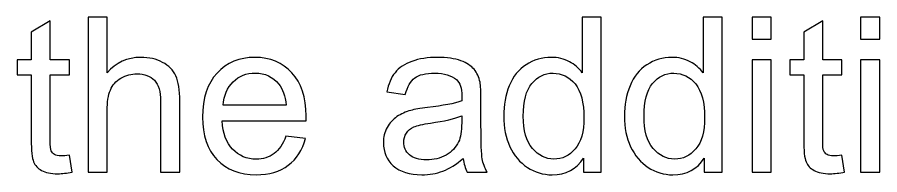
# Model space of a CAD drawing. Header units: centimetres. Extents: x -24.8 to 34.2, y -10 to 25.5.
# Drawn here: x 24.91 to 28.274, y 10.656 to 11.272 of the extents above; entities that cross this region are included whole.
import ezdxf

# ---------------------------------------------------------------- set-up
doc = ezdxf.new("R2010")
doc.units = ezdxf.units.CM
doc.header["$MEASUREMENT"] = 0
doc.layers.add('Layer 1', color=7, linetype='Continuous')

msp = doc.modelspace()

# ---------------------------------------------------------------- linework, layer by layer
at = {"layer": 'Layer 1', "color": 250}
for points, knots in [([(25.18664, 10.66635), (25.18664, 10.66635), (25.18664, 11.27242), (25.18664, 11.27242), (25.18664, 11.27242), (25.18664, 11.27242), (25.261, 11.27242), (25.261, 11.27242), (25.261, 11.27242), (25.261, 11.27242), (25.261, 11.05497), (25.261, 11.05497), (25.261, 11.05497), (25.29572, 11.09518), (25.3396, 11.11536), (25.39252, 11.11536), (25.39252, 11.11536), (25.42497, 11.11536), (25.4532, 11.10887), (25.47719, 11.09603), (25.47719, 11.09603), (25.50117, 11.08333), (25.51839, 11.06555), (25.52869, 11.04297), (25.52869, 11.04297), (25.53899, 11.0204), (25.54421, 10.98752), (25.54421, 10.94462), (25.54421, 10.94462), (25.54421, 10.94462), (25.54421, 10.66635), (25.54421, 10.66635), (25.54421, 10.66635), (25.54421, 10.66635), (25.46971, 10.66635), (25.46971, 10.66635), (25.46971, 10.66635), (25.46971, 10.66635), (25.46971, 10.94462), (25.46971, 10.94462), (25.46971, 10.94462), (25.46971, 10.98173), (25.46166, 11.00882), (25.44558, 11.02576), (25.44558, 11.02576), (25.42949, 11.04269), (25.40663, 11.0513), (25.37714, 11.0513), (25.37714, 11.0513), (25.35512, 11.0513), (25.33438, 11.04551), (25.31491, 11.03408), (25.31491, 11.03408), (25.29544, 11.02265), (25.28161, 11.00713), (25.27342, 10.98752), (25.27342, 10.98752), (25.2651, 10.96804), (25.261, 10.94095), (25.261, 10.90652), (25.261, 10.90652), (25.261, 10.90652), (25.261, 10.66635), (25.261, 10.66635), (25.261, 10.66635), (25.261, 10.66635), (25.18664, 10.66635), (25.18664, 10.66635)], [0, 0, 0, 0, 0.0588235, 0.0588235, 0.0588235, 0.0588235, 0.1176471, 0.1176471, 0.1176471, 0.1176471, 0.1764706, 0.1764706, 0.1764706, 0.1764706, 0.2352941, 0.2352941, 0.2352941, 0.2352941, 0.2941176, 0.2941176, 0.2941176, 0.2941176, 0.3529412, 0.3529412, 0.3529412, 0.3529412, 0.4117647, 0.4117647, 0.4117647, 0.4117647, 0.4705882, 0.4705882, 0.4705882, 0.4705882, 0.5294118, 0.5294118, 0.5294118, 0.5294118, 0.5882353, 0.5882353, 0.5882353, 0.5882353, 0.6470588, 0.6470588, 0.6470588, 0.6470588, 0.7058824, 0.7058824, 0.7058824, 0.7058824, 0.7647059, 0.7647059, 0.7647059, 0.7647059, 0.8235294, 0.8235294, 0.8235294, 0.8235294, 0.8823529, 0.8823529, 0.8823529, 0.8823529, 0.9411765, 0.9411765, 0.9411765, 0.9411765, 1, 1, 1, 1]), ([(27.11927, 10.66635), (27.11927, 10.66635), (27.11927, 10.72181), (27.11927, 10.72181), (27.11927, 10.72181), (27.09147, 10.6782), (27.05055, 10.65647), (26.9965, 10.65647), (26.9965, 10.65647), (26.96151, 10.65647), (26.92934, 10.66607), (26.89998, 10.6854), (26.89998, 10.6854), (26.87063, 10.70459), (26.84792, 10.73154), (26.83169, 10.76626), (26.83169, 10.76626), (26.8156, 10.80083), (26.80756, 10.84048), (26.80756, 10.88549), (26.80756, 10.88549), (26.80756, 10.92924), (26.8149, 10.96903), (26.82943, 11.00473), (26.82943, 11.00473), (26.84411, 11.04043), (26.86598, 11.06781), (26.89519, 11.08672), (26.89519, 11.08672), (26.9244, 11.10577), (26.95713, 11.11536), (26.99326, 11.11536), (26.99326, 11.11536), (27.01965, 11.11536), (27.04321, 11.10972), (27.06381, 11.09857), (27.06381, 11.09857), (27.08456, 11.08742), (27.10135, 11.07289), (27.11433, 11.05497), (27.11433, 11.05497), (27.11433, 11.05497), (27.11433, 11.27242), (27.11433, 11.27242), (27.11433, 11.27242), (27.11433, 11.27242), (27.18827, 11.27242), (27.18827, 11.27242), (27.18827, 11.27242), (27.18827, 11.27242), (27.18827, 10.66635), (27.18827, 10.66635), (27.18827, 10.66635), (27.18827, 10.66635), (27.11927, 10.66635), (27.11927, 10.66635)], [0, 0, 0, 0, 0.0714286, 0.0714286, 0.0714286, 0.0714286, 0.1428571, 0.1428571, 0.1428571, 0.1428571, 0.2142857, 0.2142857, 0.2142857, 0.2142857, 0.2857143, 0.2857143, 0.2857143, 0.2857143, 0.3571429, 0.3571429, 0.3571429, 0.3571429, 0.4285714, 0.4285714, 0.4285714, 0.4285714, 0.5, 0.5, 0.5, 0.5, 0.5714286, 0.5714286, 0.5714286, 0.5714286, 0.6428571, 0.6428571, 0.6428571, 0.6428571, 0.7142857, 0.7142857, 0.7142857, 0.7142857, 0.7857143, 0.7857143, 0.7857143, 0.7857143, 0.8571429, 0.8571429, 0.8571429, 0.8571429, 0.9285714, 0.9285714, 0.9285714, 0.9285714, 1, 1, 1, 1]), ([(27.59015, 10.66635), (27.59015, 10.66635), (27.59015, 10.72181), (27.59015, 10.72181), (27.59015, 10.72181), (27.56235, 10.6782), (27.52143, 10.65647), (27.46738, 10.65647), (27.46738, 10.65647), (27.43239, 10.65647), (27.40022, 10.66607), (27.37086, 10.6854), (27.37086, 10.6854), (27.34151, 10.70459), (27.3188, 10.73154), (27.30257, 10.76626), (27.30257, 10.76626), (27.28648, 10.80083), (27.27844, 10.84048), (27.27844, 10.88549), (27.27844, 10.88549), (27.27844, 10.92924), (27.28578, 10.96903), (27.30031, 11.00473), (27.30031, 11.00473), (27.31499, 11.04043), (27.33686, 11.06781), (27.36607, 11.08672), (27.36607, 11.08672), (27.39528, 11.10577), (27.42801, 11.11536), (27.46414, 11.11536), (27.46414, 11.11536), (27.49053, 11.11536), (27.51409, 11.10972), (27.53469, 11.09857), (27.53469, 11.09857), (27.55544, 11.08742), (27.57223, 11.07289), (27.58521, 11.05497), (27.58521, 11.05497), (27.58521, 11.05497), (27.58521, 11.27242), (27.58521, 11.27242), (27.58521, 11.27242), (27.58521, 11.27242), (27.65915, 11.27242), (27.65915, 11.27242), (27.65915, 11.27242), (27.65915, 11.27242), (27.65915, 10.66635), (27.65915, 10.66635), (27.65915, 10.66635), (27.65915, 10.66635), (27.59015, 10.66635), (27.59015, 10.66635)], [0, 0, 0, 0, 0.0714286, 0.0714286, 0.0714286, 0.0714286, 0.1428571, 0.1428571, 0.1428571, 0.1428571, 0.2142857, 0.2142857, 0.2142857, 0.2142857, 0.2857143, 0.2857143, 0.2857143, 0.2857143, 0.3571429, 0.3571429, 0.3571429, 0.3571429, 0.4285714, 0.4285714, 0.4285714, 0.4285714, 0.5, 0.5, 0.5, 0.5, 0.5714286, 0.5714286, 0.5714286, 0.5714286, 0.6428571, 0.6428571, 0.6428571, 0.6428571, 0.7142857, 0.7142857, 0.7142857, 0.7142857, 0.7857143, 0.7857143, 0.7857143, 0.7857143, 0.8571429, 0.8571429, 0.8571429, 0.8571429, 0.9285714, 0.9285714, 0.9285714, 0.9285714, 1, 1, 1, 1]), ([(27.77655, 11.18676), (27.77655, 11.18676), (27.77655, 11.27242), (27.77655, 11.27242), (27.77655, 11.27242), (27.77655, 11.27242), (27.85106, 11.27242), (27.85106, 11.27242), (27.85106, 11.27242), (27.85106, 11.27242), (27.85106, 11.18676), (27.85106, 11.18676), (27.85106, 11.18676), (27.85106, 11.18676), (27.77655, 11.18676), (27.77655, 11.18676)], [0, 0, 0, 0, 0.25, 0.25, 0.25, 0.25, 0.5, 0.5, 0.5, 0.5, 0.75, 0.75, 0.75, 0.75, 1, 1, 1, 1]), ([(28.19988, 11.18676), (28.19988, 11.18676), (28.19988, 11.27242), (28.19988, 11.27242), (28.19988, 11.27242), (28.19988, 11.27242), (28.27439, 11.27242), (28.27439, 11.27242), (28.27439, 11.27242), (28.27439, 11.27242), (28.27439, 11.18676), (28.27439, 11.18676), (28.27439, 11.18676), (28.27439, 11.18676), (28.19988, 11.18676), (28.19988, 11.18676)], [0, 0, 0, 0, 0.25, 0.25, 0.25, 0.25, 0.5, 0.5, 0.5, 0.5, 0.75, 0.75, 0.75, 0.75, 1, 1, 1, 1]), ([(25.11383, 10.73295), (25.11383, 10.73295), (25.12455, 10.6672), (25.12455, 10.6672), (25.12455, 10.6672), (25.10367, 10.66282), (25.0849, 10.66056), (25.06839, 10.66056), (25.06839, 10.66056), (25.0413, 10.66056), (25.02041, 10.6648), (25.00545, 10.67341), (25.00545, 10.67341), (24.99064, 10.68187), (24.9802, 10.69316), (24.97413, 10.70713), (24.97413, 10.70713), (24.96806, 10.72096), (24.96496, 10.75031), (24.96496, 10.7949), (24.96496, 10.7949), (24.96496, 10.7949), (24.96496, 11.04749), (24.96496, 11.04749), (24.96496, 11.04749), (24.96496, 11.04749), (24.91035, 11.04749), (24.91035, 11.04749), (24.91035, 11.04749), (24.91035, 11.04749), (24.91035, 11.10534), (24.91035, 11.10534), (24.91035, 11.10534), (24.91035, 11.10534), (24.96496, 11.10534), (24.96496, 11.10534), (24.96496, 11.10534), (24.96496, 11.10534), (24.96496, 11.21414), (24.96496, 11.21414), (24.96496, 11.21414), (24.96496, 11.21414), (25.03904, 11.25873), (25.03904, 11.25873), (25.03904, 11.25873), (25.03904, 11.25873), (25.03904, 11.10534), (25.03904, 11.10534), (25.03904, 11.10534), (25.03904, 11.10534), (25.11383, 11.10534), (25.11383, 11.10534), (25.11383, 11.10534), (25.11383, 11.10534), (25.11383, 11.04749), (25.11383, 11.04749), (25.11383, 11.04749), (25.11383, 11.04749), (25.03904, 11.04749), (25.03904, 11.04749), (25.03904, 11.04749), (25.03904, 11.04749), (25.03904, 10.79081), (25.03904, 10.79081), (25.03904, 10.79081), (25.03904, 10.7695), (25.04031, 10.75595), (25.04285, 10.74989), (25.04285, 10.74989), (25.04553, 10.74382), (25.04976, 10.73902), (25.05569, 10.73535), (25.05569, 10.73535), (25.06162, 10.73183), (25.07008, 10.72999), (25.08109, 10.72999), (25.08109, 10.72999), (25.08942, 10.72999), (25.10028, 10.73098), (25.11383, 10.73295)], [0, 0, 0, 0, 0.05, 0.05, 0.05, 0.05, 0.1, 0.1, 0.1, 0.1, 0.15, 0.15, 0.15, 0.15, 0.2, 0.2, 0.2, 0.2, 0.25, 0.25, 0.25, 0.25, 0.3, 0.3, 0.3, 0.3, 0.35, 0.35, 0.35, 0.35, 0.4, 0.4, 0.4, 0.4, 0.45, 0.45, 0.45, 0.45, 0.5, 0.5, 0.5, 0.5, 0.55, 0.55, 0.55, 0.55, 0.6, 0.6, 0.6, 0.6, 0.65, 0.65, 0.65, 0.65, 0.7, 0.7, 0.7, 0.7, 0.75, 0.75, 0.75, 0.75, 0.8, 0.8, 0.8, 0.8, 0.85, 0.85, 0.85, 0.85, 0.9, 0.9, 0.9, 0.9, 0.95, 0.95, 0.95, 0.95, 1, 1, 1, 1]), ([(28.12679, 10.73295), (28.12679, 10.73295), (28.13751, 10.6672), (28.13751, 10.6672), (28.13751, 10.6672), (28.11663, 10.66282), (28.09786, 10.66056), (28.08135, 10.66056), (28.08135, 10.66056), (28.05426, 10.66056), (28.03337, 10.6648), (28.01841, 10.67341), (28.01841, 10.67341), (28.0036, 10.68187), (27.99316, 10.69316), (27.98709, 10.70713), (27.98709, 10.70713), (27.98102, 10.72096), (27.97792, 10.75031), (27.97792, 10.7949), (27.97792, 10.7949), (27.97792, 10.7949), (27.97792, 11.04749), (27.97792, 11.04749), (27.97792, 11.04749), (27.97792, 11.04749), (27.92331, 11.04749), (27.92331, 11.04749), (27.92331, 11.04749), (27.92331, 11.04749), (27.92331, 11.10534), (27.92331, 11.10534), (27.92331, 11.10534), (27.92331, 11.10534), (27.97792, 11.10534), (27.97792, 11.10534), (27.97792, 11.10534), (27.97792, 11.10534), (27.97792, 11.21414), (27.97792, 11.21414), (27.97792, 11.21414), (27.97792, 11.21414), (28.052, 11.25873), (28.052, 11.25873), (28.052, 11.25873), (28.052, 11.25873), (28.052, 11.10534), (28.052, 11.10534), (28.052, 11.10534), (28.052, 11.10534), (28.12679, 11.10534), (28.12679, 11.10534), (28.12679, 11.10534), (28.12679, 11.10534), (28.12679, 11.04749), (28.12679, 11.04749), (28.12679, 11.04749), (28.12679, 11.04749), (28.052, 11.04749), (28.052, 11.04749), (28.052, 11.04749), (28.052, 11.04749), (28.052, 10.79081), (28.052, 10.79081), (28.052, 10.79081), (28.052, 10.7695), (28.05327, 10.75595), (28.05581, 10.74989), (28.05581, 10.74989), (28.05849, 10.74382), (28.06272, 10.73902), (28.06865, 10.73535), (28.06865, 10.73535), (28.07458, 10.73183), (28.08304, 10.72999), (28.09405, 10.72999), (28.09405, 10.72999), (28.10238, 10.72999), (28.11324, 10.73098), (28.12679, 10.73295)], [0, 0, 0, 0, 0.05, 0.05, 0.05, 0.05, 0.1, 0.1, 0.1, 0.1, 0.15, 0.15, 0.15, 0.15, 0.2, 0.2, 0.2, 0.2, 0.25, 0.25, 0.25, 0.25, 0.3, 0.3, 0.3, 0.3, 0.35, 0.35, 0.35, 0.35, 0.4, 0.4, 0.4, 0.4, 0.45, 0.45, 0.45, 0.45, 0.5, 0.5, 0.5, 0.5, 0.55, 0.55, 0.55, 0.55, 0.6, 0.6, 0.6, 0.6, 0.65, 0.65, 0.65, 0.65, 0.7, 0.7, 0.7, 0.7, 0.75, 0.75, 0.75, 0.75, 0.8, 0.8, 0.8, 0.8, 0.85, 0.85, 0.85, 0.85, 0.9, 0.9, 0.9, 0.9, 0.95, 0.95, 0.95, 0.95, 1, 1, 1, 1]), ([(25.95794, 10.80774), (25.95794, 10.80774), (26.03485, 10.79829), (26.03485, 10.79829), (26.03485, 10.79829), (26.02271, 10.75327), (26.00028, 10.71842), (25.96754, 10.69358), (25.96754, 10.69358), (25.93466, 10.66889), (25.89275, 10.65647), (25.84181, 10.65647), (25.84181, 10.65647), (25.7776, 10.65647), (25.72666, 10.67623), (25.68913, 10.71574), (25.68913, 10.71574), (25.65145, 10.75525), (25.63268, 10.81071), (25.63268, 10.88211), (25.63268, 10.88211), (25.63268, 10.95605), (25.65173, 11.01334), (25.68969, 11.05412), (25.68969, 11.05412), (25.72779, 11.0949), (25.77704, 11.11536), (25.83772, 11.11536), (25.83772, 11.11536), (25.89642, 11.11536), (25.9444, 11.09532), (25.98151, 11.05539), (25.98151, 11.05539), (26.01876, 11.01546), (26.03739, 10.95915), (26.03739, 10.88676), (26.03739, 10.88676), (26.03739, 10.88225), (26.03725, 10.87562), (26.03696, 10.86687), (26.03696, 10.86687), (26.03696, 10.86687), (25.70959, 10.86687), (25.70959, 10.86687), (25.70959, 10.86687), (25.71227, 10.81861), (25.72596, 10.78164), (25.75051, 10.7561), (25.75051, 10.7561), (25.77506, 10.73041), (25.80554, 10.71757), (25.84223, 10.71757), (25.84223, 10.71757), (25.86947, 10.71757), (25.89275, 10.72477), (25.91208, 10.73916), (25.91208, 10.73916), (25.93141, 10.75341), (25.94665, 10.77627), (25.95794, 10.80774)], [0, 0, 0, 0, 0.0666667, 0.0666667, 0.0666667, 0.0666667, 0.1333333, 0.1333333, 0.1333333, 0.1333333, 0.2, 0.2, 0.2, 0.2, 0.2666667, 0.2666667, 0.2666667, 0.2666667, 0.3333333, 0.3333333, 0.3333333, 0.3333333, 0.4, 0.4, 0.4, 0.4, 0.4666667, 0.4666667, 0.4666667, 0.4666667, 0.5333333, 0.5333333, 0.5333333, 0.5333333, 0.6, 0.6, 0.6, 0.6, 0.6666667, 0.6666667, 0.6666667, 0.6666667, 0.7333333, 0.7333333, 0.7333333, 0.7333333, 0.8, 0.8, 0.8, 0.8, 0.8666667, 0.8666667, 0.8666667, 0.8666667, 0.9333333, 0.9333333, 0.9333333, 0.9333333, 1, 1, 1, 1]), ([(26.65008, 10.72054), (26.62243, 10.69711), (26.5959, 10.6806), (26.5705, 10.67087), (26.5705, 10.67087), (26.54496, 10.66127), (26.51758, 10.65647), (26.48837, 10.65647), (26.48837, 10.65647), (26.44011, 10.65647), (26.40314, 10.66818), (26.37718, 10.69175), (26.37718, 10.69175), (26.35135, 10.71532), (26.33837, 10.74551), (26.33837, 10.78206), (26.33837, 10.78206), (26.33837, 10.80365), (26.34317, 10.82326), (26.35305, 10.84104), (26.35305, 10.84104), (26.36278, 10.85882), (26.37562, 10.87308), (26.39143, 10.8838), (26.39143, 10.8838), (26.40737, 10.89452), (26.42515, 10.90271), (26.44505, 10.90821), (26.44505, 10.90821), (26.45958, 10.91202), (26.4816, 10.91583), (26.51109, 10.91936), (26.51109, 10.91936), (26.5712, 10.92656), (26.61551, 10.93502), (26.64387, 10.94504), (26.64387, 10.94504), (26.64416, 10.9552), (26.6443, 10.96169), (26.6443, 10.96437), (26.6443, 10.96437), (26.6443, 10.99471), (26.63724, 11.01616), (26.62313, 11.02844), (26.62313, 11.02844), (26.60422, 11.04537), (26.57586, 11.0537), (26.53846, 11.0537), (26.53846, 11.0537), (26.50347, 11.0537), (26.47765, 11.04763), (26.46085, 11.03535), (26.46085, 11.03535), (26.4442, 11.02308), (26.43193, 11.00135), (26.42388, 10.97016), (26.42388, 10.97016), (26.42388, 10.97016), (26.35121, 10.98018), (26.35121, 10.98018), (26.35121, 10.98018), (26.35784, 11.01122), (26.36871, 11.03648), (26.38381, 11.05553), (26.38381, 11.05553), (26.39891, 11.07472), (26.42092, 11.08954), (26.44957, 11.09984), (26.44957, 11.09984), (26.47821, 11.11014), (26.51137, 11.11536), (26.54919, 11.11536), (26.54919, 11.11536), (26.58672, 11.11536), (26.61706, 11.11085), (26.64049, 11.1021), (26.64049, 11.1021), (26.66391, 11.09321), (26.68113, 11.0822), (26.69227, 11.0688), (26.69227, 11.0688), (26.70328, 11.05539), (26.7109, 11.0386), (26.71542, 11.01814), (26.71542, 11.01814), (26.71782, 11.00544), (26.71909, 10.98258), (26.71909, 10.94956), (26.71909, 10.94956), (26.71909, 10.94956), (26.71909, 10.85036), (26.71909, 10.85036), (26.71909, 10.85036), (26.71909, 10.78107), (26.72064, 10.73733), (26.72388, 10.71913), (26.72388, 10.71913), (26.72699, 10.70078), (26.73334, 10.68314), (26.74265, 10.66635), (26.74265, 10.66635), (26.74265, 10.66635), (26.6649, 10.66635), (26.6649, 10.66635), (26.6649, 10.66635), (26.65728, 10.68173), (26.6522, 10.69979), (26.65008, 10.72054)], [0, 0, 0, 0, 0.037037, 0.037037, 0.037037, 0.037037, 0.0740741, 0.0740741, 0.0740741, 0.0740741, 0.1111111, 0.1111111, 0.1111111, 0.1111111, 0.1481481, 0.1481481, 0.1481481, 0.1481481, 0.1851852, 0.1851852, 0.1851852, 0.1851852, 0.2222222, 0.2222222, 0.2222222, 0.2222222, 0.2592593, 0.2592593, 0.2592593, 0.2592593, 0.2962963, 0.2962963, 0.2962963, 0.2962963, 0.3333333, 0.3333333, 0.3333333, 0.3333333, 0.3703704, 0.3703704, 0.3703704, 0.3703704, 0.4074074, 0.4074074, 0.4074074, 0.4074074, 0.4444444, 0.4444444, 0.4444444, 0.4444444, 0.4814815, 0.4814815, 0.4814815, 0.4814815, 0.5185185, 0.5185185, 0.5185185, 0.5185185, 0.5555556, 0.5555556, 0.5555556, 0.5555556, 0.5925926, 0.5925926, 0.5925926, 0.5925926, 0.6296296, 0.6296296, 0.6296296, 0.6296296, 0.6666667, 0.6666667, 0.6666667, 0.6666667, 0.7037037, 0.7037037, 0.7037037, 0.7037037, 0.7407407, 0.7407407, 0.7407407, 0.7407407, 0.7777778, 0.7777778, 0.7777778, 0.7777778, 0.8148148, 0.8148148, 0.8148148, 0.8148148, 0.8518519, 0.8518519, 0.8518519, 0.8518519, 0.8888889, 0.8888889, 0.8888889, 0.8888889, 0.9259259, 0.9259259, 0.9259259, 0.9259259, 0.962963, 0.962963, 0.962963, 0.962963, 1, 1, 1, 1]), ([(27.77655, 10.66635), (27.77655, 10.66635), (27.77655, 11.10534), (27.77655, 11.10534), (27.77655, 11.10534), (27.77655, 11.10534), (27.85106, 11.10534), (27.85106, 11.10534), (27.85106, 11.10534), (27.85106, 11.10534), (27.85106, 10.66635), (27.85106, 10.66635), (27.85106, 10.66635), (27.85106, 10.66635), (27.77655, 10.66635), (27.77655, 10.66635)], [0, 0, 0, 0, 0.25, 0.25, 0.25, 0.25, 0.5, 0.5, 0.5, 0.5, 0.75, 0.75, 0.75, 0.75, 1, 1, 1, 1]), ([(28.19988, 10.66635), (28.19988, 10.66635), (28.19988, 11.10534), (28.19988, 11.10534), (28.19988, 11.10534), (28.19988, 11.10534), (28.27439, 11.10534), (28.27439, 11.10534), (28.27439, 11.10534), (28.27439, 11.10534), (28.27439, 10.66635), (28.27439, 10.66635), (28.27439, 10.66635), (28.27439, 10.66635), (28.19988, 10.66635), (28.19988, 10.66635)], [0, 0, 0, 0, 0.25, 0.25, 0.25, 0.25, 0.5, 0.5, 0.5, 0.5, 0.75, 0.75, 0.75, 0.75, 1, 1, 1, 1]), ([(25.71368, 10.92811), (25.71368, 10.92811), (25.95879, 10.92811), (25.95879, 10.92811), (25.95879, 10.92811), (25.95554, 10.96494), (25.94609, 10.99274), (25.93071, 11.01108), (25.93071, 11.01108), (25.907, 11.03973), (25.87624, 11.05412), (25.83856, 11.05412), (25.83856, 11.05412), (25.80442, 11.05412), (25.77563, 11.04269), (25.75235, 11.01983), (25.75235, 11.01983), (25.72906, 10.99697), (25.71622, 10.96635), (25.71368, 10.92811)], [0, 0, 0, 0, 0.2, 0.2, 0.2, 0.2, 0.4, 0.4, 0.4, 0.4, 0.6, 0.6, 0.6, 0.6, 0.8, 0.8, 0.8, 0.8, 1, 1, 1, 1]), ([(26.88404, 10.88549), (26.88404, 10.82919), (26.89589, 10.78714), (26.9196, 10.75934), (26.9196, 10.75934), (26.94331, 10.73154), (26.97125, 10.71757), (27.00356, 10.71757), (27.00356, 10.71757), (27.03601, 10.71757), (27.06367, 10.73098), (27.08639, 10.75751), (27.08639, 10.75751), (27.10911, 10.78404), (27.12054, 10.82468), (27.12054, 10.87928), (27.12054, 10.87928), (27.12054, 10.9394), (27.10897, 10.98342), (27.08583, 11.01151), (27.08583, 11.01151), (27.06268, 11.03973), (27.03418, 11.0537), (27.00017, 11.0537), (27.00017, 11.0537), (26.96715, 11.0537), (26.9395, 11.04015), (26.91734, 11.0132), (26.91734, 11.0132), (26.89519, 10.98625), (26.88404, 10.94363), (26.88404, 10.88549)], [0, 0, 0, 0, 0.125, 0.125, 0.125, 0.125, 0.25, 0.25, 0.25, 0.25, 0.375, 0.375, 0.375, 0.375, 0.5, 0.5, 0.5, 0.5, 0.625, 0.625, 0.625, 0.625, 0.75, 0.75, 0.75, 0.75, 0.875, 0.875, 0.875, 0.875, 1, 1, 1, 1]), ([(27.35492, 10.88549), (27.35492, 10.82919), (27.36677, 10.78714), (27.39048, 10.75934), (27.39048, 10.75934), (27.41419, 10.73154), (27.44213, 10.71757), (27.47444, 10.71757), (27.47444, 10.71757), (27.50689, 10.71757), (27.53455, 10.73098), (27.55727, 10.75751), (27.55727, 10.75751), (27.57999, 10.78404), (27.59142, 10.82468), (27.59142, 10.87928), (27.59142, 10.87928), (27.59142, 10.9394), (27.57985, 10.98342), (27.55671, 11.01151), (27.55671, 11.01151), (27.53356, 11.03973), (27.50506, 11.0537), (27.47105, 11.0537), (27.47105, 11.0537), (27.43803, 11.0537), (27.41038, 11.04015), (27.38822, 11.0132), (27.38822, 11.0132), (27.36607, 10.98625), (27.35492, 10.94363), (27.35492, 10.88549)], [0, 0, 0, 0, 0.125, 0.125, 0.125, 0.125, 0.25, 0.25, 0.25, 0.25, 0.375, 0.375, 0.375, 0.375, 0.5, 0.5, 0.5, 0.5, 0.625, 0.625, 0.625, 0.625, 0.75, 0.75, 0.75, 0.75, 0.875, 0.875, 0.875, 0.875, 1, 1, 1, 1]), ([(26.64387, 10.88676), (26.61678, 10.87562), (26.57628, 10.8663), (26.52238, 10.85854), (26.52238, 10.85854), (26.49176, 10.85417), (26.47003, 10.84923), (26.45747, 10.84373), (26.45747, 10.84373), (26.44477, 10.83822), (26.43489, 10.83018), (26.42812, 10.81945), (26.42812, 10.81945), (26.4212, 10.80887), (26.41767, 10.79716), (26.41767, 10.78418), (26.41767, 10.78418), (26.41767, 10.76428), (26.42529, 10.74777), (26.44025, 10.73451), (26.44025, 10.73451), (26.45521, 10.72138), (26.47722, 10.71475), (26.50615, 10.71475), (26.50615, 10.71475), (26.5348, 10.71475), (26.56034, 10.72096), (26.58263, 10.73352), (26.58263, 10.73352), (26.60493, 10.74608), (26.62144, 10.76329), (26.63188, 10.78502), (26.63188, 10.78502), (26.63992, 10.80182), (26.64387, 10.82665), (26.64387, 10.85939), (26.64387, 10.85939), (26.64387, 10.85939), (26.64387, 10.88676), (26.64387, 10.88676)], [0, 0, 0, 0, 0.1, 0.1, 0.1, 0.1, 0.2, 0.2, 0.2, 0.2, 0.3, 0.3, 0.3, 0.3, 0.4, 0.4, 0.4, 0.4, 0.5, 0.5, 0.5, 0.5, 0.6, 0.6, 0.6, 0.6, 0.7, 0.7, 0.7, 0.7, 0.8, 0.8, 0.8, 0.8, 0.9, 0.9, 0.9, 0.9, 1, 1, 1, 1])]:
    msp.add_open_spline(points, degree=3, knots=knots, dxfattribs=at)

doc.saveas('drawing.dxf')
